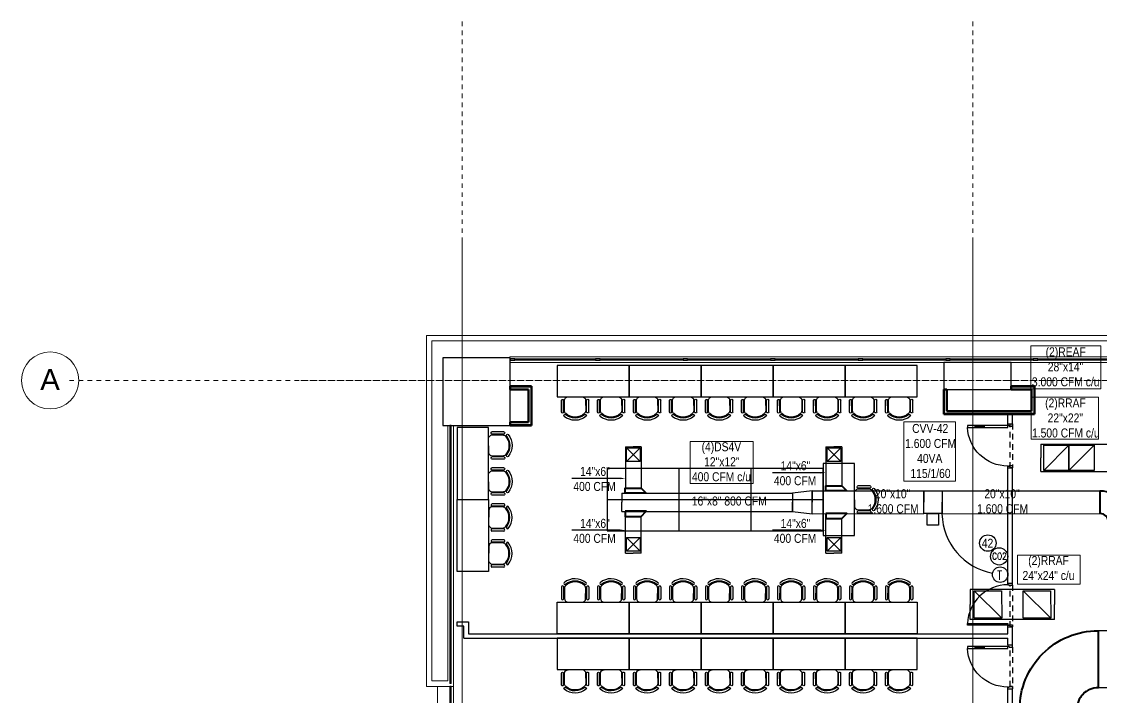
# Model space of a CAD drawing. Header units: inches. Extents: x -3 to 209, y -384 to 20.
# Drawn here: x 117.36 to 141.36, y -80.54 to -65.51 of the extents above; entities that cross this region are included whole.
import ezdxf
from ezdxf import colors
from ezdxf.entities.mleader import LeaderData, LeaderLine
from ezdxf.math import Vec2, Vec3

# ---------------------------------------------------------------- set-up
doc = ezdxf.new("R2010")
doc.units = ezdxf.units.IN
doc.header["$MEASUREMENT"] = 0
for name, pattern in [('Grid Line', [0.022225, 0.0127, -0.003175, 0.003175, -0.003175]), ('Grid Line 1_2_', [0.022225, 0.0127, -0.003175, 0.003175, -0.003175]), ('Hidden', [7.1438, 4.7625, -2.3813]), ('HIDDEN2', [0.1875, 0.125, -0.0625])]:
    doc.linetypes.add(name, pattern=pattern)
for name, color, linetype, lineweight in [('A-GLAZ-CURT', 253, 'Continuous', 9), ('A-GLAZ-CWMG', 253, 'Continuous', 9), ('A-WALL-PATT', 253, 'Continuous', 50), ('HVAC -Textos Equipos', 2, 'Continuous', 9), ('HVAC -Textos Rejillas', 2, 'Continuous', 9), ('HVAC -Textos Suministro', 7, 'Continuous', 9), ('HVAC Suministro', 5, 'Continuous', 40), ('S-COLS', 6, 'Continuous', 13), ('S-GRID', 253, 'Continuous', 9), ('S-GRID-IDEN', 253, 'Continuous', 9), ('TUBO HVAC', 1, 'Continuous', 30)]:
    doc.layers.add(name, color=color, linetype=linetype, lineweight=lineweight)
for name, color, linetype in [('A-WALL', 253, 'Continuous'), ('BASE PLAN$0$NBS-HEAVY', 253, 'Continuous'), ('BASE PLAN$0$NDS-DOORS', 253, 'Continuous'), ('hidden line ko ito', 253, 'Continuous'), ('HVAC TEXTO CVV', 2, 'Continuous'), ('HVAC-Accesorios', 1, 'Continuous'), ('HVAC-Equipos', 3, 'Continuous'), ('HVAC-Rejillas', 2, 'HIDDEN2'), ('HVAC-Retorno', 20, 'Continuous'), ('HVAC-Suministro', 170, 'Continuous'), ('NFF-FURN', 253, 'Continuous'), ('NFF-LIGHT', 253, 'Continuous')]:
    doc.layers.add(name, color=color, linetype=linetype)
doc.styles.add('Arial', font='arial.ttf', dxfattribs={"height": 0.225})
doc.styles.add('Arial Narrow', font='ARIALN.TTF', dxfattribs={"height": 0.00295})
doc.styles.add('ROMANS', font='romans.shx', dxfattribs={"width": 0.8})
doc.styles.get("Standard").update_dxf_attribs({"font": 'arial.ttf'})

# ---------------------------------------------------------------- blocks, each defined once
blk = doc.blocks.new('Termostato 1')
at = {"linetype": 'ByBlock', "lineweight": -2}
blk.add_circle((725.333, -473.718), 0.172, dxfattribs=at)
at = {"linetype": 'ByBlock', "lineweight": -2, "insert": (725.414, -473.651, -2.384), "char_height": 0.2, "width": 2.87595, "attachment_point": 1, "rotation": 270, "style": 'ROMANS'}
blk.add_mtext('T', dxfattribs=at)
blk = doc.blocks.new('ds')
at = {"linetype": 'ByBlock', "lineweight": -2}
for p, q in [((-0.0127, -0.0127), (0.0127, 0.0127)), ((-0.0127, 0.0127), (0.0127, -0.0127)), ((-0.0127, -0.0127), (-0.0127, 0.0127)), ((-0.0127, 0.0127), (0.0127, 0.0127)), ((0.0127, 0.0127), (0.0127, -0.0127)), ((0.0127, -0.0127), (-0.0127, -0.0127))]:
    blk.add_line(p, q, dxfattribs=at)
blk = doc.blocks.new('rr')
at = {"linetype": 'ByBlock', "lineweight": -2}
for p, q in [((-0.0127, -0.0127), (0.0127, 0.0127)), ((-0.0127, -0.0127), (-0.0127, 0.0127)), ((-0.0127, 0.0127), (0.0127, 0.0127)), ((0.0127, 0.0127), (0.0127, -0.0127)), ((0.0127, -0.0127), (-0.0127, -0.0127))]:
    blk.add_line(p, q, dxfattribs=at)
blk = doc.blocks.new('CO2')
at = {"linetype": 'ByBlock', "lineweight": -2}
blk.add_circle((-74869.314, 50750.37), 0.191, dxfattribs=at)
at = {"linetype": 'ByBlock', "lineweight": -2, "insert": (-74869.469, 50750.451, -2.384), "char_height": 0.15, "width": 2.87595, "attachment_point": 1, "rotation": 0, "style": 'ROMANS'}
blk.add_mtext('CO2', dxfattribs=at)
blk = doc.blocks.new('*U61')
blk.add_lwpolyline([(-0.182, -0.057), (-0.182, 0), (0, 0), (0.057, -0.057), (-0.182, -0.057)])
blk = doc.blocks.new('A$C3D314434')
at = {"layer": 'hidden line ko ito', "linetype": 'ByBlock', "lineweight": -2}
for p, q in [((-304, 208), (-305, -61)), ((-254, 211), (-255, -65)), ((-234, 177), (-235, -54)), ((235, -56), (236, 176)), ((256, 209), (255, -67)), ((306, 205), (305, -64)), ((-156, -134), (154, -136))]:
    blk.add_line(p, q, dxfattribs=at)
for centre, radius, start, end in [((-223, 284), 25.8, 144.9256, 291.0949), ((0, 0), 386, 50.3827, 129.1845), ((0, 0), 336, 50.2105, 129.3568), ((0, 0), 315, 48.506, 131.0612), ((225, 283), 25.8, 248.4723, 34.6416), ((-279, 198), 27.4, 27.5656, 159.5515), ((-154, 177), 80, 131.0612, 179.7836), ((156, 176), 80, 359.7836, 48.506), ((280, 196), 27.4, 20.0157, 152.0016), ((-279, -52), 27.4, 200.0157, 332.0016), ((-155, -54), 80, 179.7836, 269.7836), ((155, -56), 80, 269.7836, 359.7836), ((279, -54), 27.4, 207.5656, 339.5515)]:
    blk.add_arc(centre, radius, start, end, dxfattribs=at)
blk = doc.blocks.new('tr-puk')
at = {"layer": 'NFF-FURN', "linetype": 'ByBlock', "lineweight": -2}
blk.add_lwpolyline([(512038, 335053), (512737, 335053), (512737, 333452), (512038, 333452)], close=True, dxfattribs=at)
at = {"layer": 'NFF-FURN', "linetype": 'ByBlock', "lineweight": -2, "rotation": 89.99999999999994}
for p in [(511902, 334652), (511902, 333852)]:
    blk.add_blockref('A$C3D314434', p, dxfattribs=at)
blk = doc.blocks.new('Grid - Grid Head - Circle-V14-COMUNICACIONES PISO 5 AVA')
at = {"layer": 'S-GRID-IDEN', "linetype": 'ByBlock', "lineweight": -2}
blk.add_circle((0, 0), 0.00635, dxfattribs=at)
blk = doc.blocks.new('BASE PLAN$0$zw$FEBB')
at = {"layer": 'BASE PLAN$0$NDS-DOORS', "linetype": 'ByBlock', "lineweight": -2}
for p, q in [((38, 1000), (78, 1000)), ((38, 825), (38, 1000)), ((78, 1000), (78, 825)), ((38, 825), (78, 825)), ((38, 825), (78, 825)), ((58, 625), (58, 825)), ((58, 625), (58, 825)), ((38, 100), (38, 625)), ((38, 625), (78, 625)), ((38, 625), (78, 625)), ((78, 625), (78, 100)), ((0, 100), (38, 100)), ((0, 100), (0, 0)), ((50, 0), (0, 0)), ((38, 100), (38, 70)), ((78, 100), (38, 100)), ((38, 70), (50, 70)), ((50, 70), (50, 0)), ((938, 70), (926, 70)), ((926, 70), (926, 0)), ((926, 0), (976, 0)), ((976, 100), (938, 100)), ((938, 100), (938, 70)), ((976, 100), (976, 0))]:
    blk.add_line(p, q, dxfattribs=at)
blk.add_lwpolyline([(38, 625), (38, 825), (78, 825), (78, 625)], close=True, dxfattribs=at)
for points in [[(78, 825), (38, 825)], [(38, 625), (78, 625)]]:
    blk.add_lwpolyline(points, dxfattribs=at)
blk.add_arc((38, 100), 900, 0, 87.4527, dxfattribs=at)

msp = doc.modelspace()

# ---------------------------------------------------------------- linework, layer by layer
at = {"layer": 'A-GLAZ-CURT', "lineweight": 18}
for p, q in [((130.116, -73.018), (128.32, -73.018)), ((128.32, -73.018), (128.32, -73.043)), ((128.32, -73.043), (130.116, -73.043)), ((130.116, -73.043), (130.116, -73.018)), ((132.061, -73.018), (130.216, -73.018)), ((130.216, -73.018), (130.216, -73.043)), ((130.216, -73.043), (132.061, -73.043)), ((132.061, -73.043), (132.061, -73.018)), ((134.007, -73.018), (132.161, -73.018)), ((132.161, -73.018), (132.161, -73.043)), ((132.161, -73.043), (134.007, -73.043)), ((134.007, -73.043), (134.007, -73.018)), ((135.953, -73.018), (134.107, -73.018)), ((134.107, -73.018), (134.107, -73.043)), ((134.107, -73.043), (135.953, -73.043)), ((135.953, -73.043), (135.953, -73.018)), ((137.899, -73.018), (136.053, -73.018)), ((136.053, -73.018), (136.053, -73.043)), ((136.053, -73.043), (137.899, -73.043)), ((137.899, -73.043), (137.899, -73.018)), ((139.844, -73.018), (137.999, -73.018)), ((137.999, -73.018), (137.999, -73.043)), ((137.999, -73.043), (139.844, -73.043)), ((139.844, -73.043), (139.844, -73.018)), ((141.79, -73.018), (139.944, -73.018)), ((139.944, -73.018), (139.944, -73.043)), ((139.944, -73.043), (141.79, -73.043)), ((126.883, -74.591), (126.883, -75.891)), ((126.908, -74.591), (126.883, -74.591)), ((126.908, -75.891), (126.908, -74.591)), ((126.883, -75.891), (126.908, -75.891)), ((126.883, -75.991), (126.883, -77.342)), ((126.908, -75.991), (126.883, -75.991)), ((126.908, -77.342), (126.908, -75.991)), ((126.883, -77.342), (126.908, -77.342)), ((126.883, -77.442), (126.883, -78.793)), ((126.908, -77.442), (126.883, -77.442)), ((126.908, -78.793), (126.908, -77.442)), ((126.883, -78.793), (126.908, -78.793)), ((126.883, -78.893), (126.883, -80.234)), ((126.908, -78.893), (126.883, -78.893)), ((126.908, -80.234), (126.908, -78.893)), ((126.883, -80.234), (126.908, -80.234)), ((126.883, -80.394), (126.883, -81.341)), ((126.908, -80.394), (126.883, -80.394)), ((126.908, -81.341), (126.908, -80.394))]:
    msp.add_line(p, q, dxfattribs=at)
at = {"layer": 'A-GLAZ-CWMG', "lineweight": 25}
for p, q in [((128.32, -73.015), (128.22, -73.015)), ((128.22, -73.015), (128.22, -73.045)), ((128.22, -73.045), (128.32, -73.045)), ((128.32, -73.045), (128.32, -73.015)), ((126.881, -74.491), (126.881, -74.591)), ((126.911, -74.491), (126.881, -74.491)), ((126.881, -74.591), (126.911, -74.591)), ((126.911, -74.591), (126.911, -74.491)), ((126.881, -80.294), (126.881, -80.394)), ((126.911, -80.294), (126.881, -80.294)), ((126.911, -80.394), (126.911, -80.294)), ((126.881, -80.394), (126.911, -80.394))]:
    msp.add_line(p, q, dxfattribs=at)
at = {"layer": 'A-GLAZ-CWMG'}
for p, q in [((130.116, -73.015), (128.32, -73.015)), ((130.116, -73.045), (128.32, -73.045)), ((132.061, -73.015), (130.216, -73.015)), ((132.061, -73.045), (130.216, -73.045)), ((134.007, -73.015), (132.161, -73.015)), ((134.007, -73.045), (132.161, -73.045)), ((135.953, -73.015), (134.107, -73.015)), ((135.953, -73.045), (134.107, -73.045)), ((137.899, -73.015), (136.053, -73.015)), ((137.899, -73.045), (136.053, -73.045)), ((139.844, -73.015), (137.999, -73.015)), ((139.844, -73.045), (137.999, -73.045)), ((141.79, -73.015), (139.944, -73.015)), ((141.79, -73.045), (139.944, -73.045)), ((126.881, -75.891), (126.881, -74.591)), ((126.911, -75.891), (126.911, -74.591)), ((126.881, -77.342), (126.881, -75.991)), ((126.911, -77.342), (126.911, -75.991)), ((126.881, -78.793), (126.881, -77.442)), ((126.911, -78.793), (126.911, -77.442)), ((126.881, -80.234), (126.881, -78.893)), ((126.911, -80.234), (126.911, -78.893)), ((126.883, -80.234), (126.881, -80.234)), ((126.911, -80.234), (126.908, -80.234)), ((126.881, -81.341), (126.881, -80.394)), ((126.911, -81.341), (126.911, -80.394))]:
    msp.add_line(p, q, dxfattribs=at)
at = {"layer": 'A-GLAZ-CWMG', "lineweight": 25, "extrusion": (0, 0, -1)}
for p, q in [((130.216, -73.015), (130.116, -73.015)), ((130.116, -73.015), (130.116, -73.045)), ((130.116, -73.045), (130.216, -73.045)), ((130.216, -73.045), (130.216, -73.015)), ((132.161, -73.015), (132.061, -73.015)), ((132.061, -73.015), (132.061, -73.045)), ((132.061, -73.045), (132.161, -73.045)), ((132.161, -73.045), (132.161, -73.015)), ((134.107, -73.015), (134.007, -73.015)), ((134.007, -73.015), (134.007, -73.045)), ((134.007, -73.045), (134.107, -73.045)), ((134.107, -73.045), (134.107, -73.015)), ((136.053, -73.015), (135.953, -73.015)), ((135.953, -73.015), (135.953, -73.045)), ((135.953, -73.045), (136.053, -73.045)), ((136.053, -73.045), (136.053, -73.015)), ((137.999, -73.015), (137.899, -73.015)), ((137.899, -73.015), (137.899, -73.045)), ((137.899, -73.045), (137.999, -73.045)), ((137.999, -73.045), (137.999, -73.015)), ((139.944, -73.015), (139.844, -73.015)), ((139.844, -73.015), (139.844, -73.045)), ((139.844, -73.045), (139.944, -73.045)), ((139.944, -73.045), (139.944, -73.015)), ((126.881, -75.891), (126.881, -75.991)), ((126.911, -75.891), (126.881, -75.891)), ((126.881, -75.991), (126.911, -75.991)), ((126.911, -75.991), (126.911, -75.891)), ((126.881, -77.342), (126.881, -77.442)), ((126.911, -77.342), (126.881, -77.342)), ((126.881, -77.442), (126.911, -77.442)), ((126.911, -77.442), (126.911, -77.342)), ((126.881, -78.793), (126.881, -78.893)), ((126.911, -78.793), (126.881, -78.793)), ((126.881, -78.893), (126.911, -78.893)), ((126.911, -78.893), (126.911, -78.793))]:
    msp.add_line(p, q, dxfattribs=at)
at = {"layer": 'A-WALL', "lineweight": 9}
for p, q in [((126.358, -72.492), (143.786, -72.492)), ((126.358, -72.492), (126.358, -72.612)), ((126.358, -80.294), (126.358, -72.612)), ((143.666, -72.612), (126.478, -72.612)), ((126.478, -72.612), (126.478, -80.174)), ((128.21, -72.97), (143.666, -72.97)), ((128.21, -72.991), (128.21, -72.97)), ((143.666, -73.09), (128.221, -73.09)), ((126.836, -80.174), (126.836, -74.491)), ((126.956, -74.491), (126.956, -80.174)), ((126.358, -80.294), (126.478, -80.294)), ((126.478, -80.174), (126.836, -80.174)), ((126.881, -80.294), (126.478, -80.294)), ((126.606, -82.491), (126.606, -80.294)), ((126.956, -80.294), (126.911, -80.294)), ((126.956, -80.294), (126.956, -80.174)), ((126.956, -80.294), (126.956, -82.491))]:
    msp.add_line(p, q, dxfattribs=at)
at = {"layer": 'A-WALL', "lineweight": 50}
for p, q in [((128.695, -73.621), (128.22, -73.621)), ((128.22, -73.621), (128.22, -73.691)), ((128.695, -73.641), (128.695, -73.621)), ((128.695, -73.691), (128.695, -73.641)), ((139.874, -73.621), (139.352, -73.621)), ((139.352, -73.621), (139.352, -73.691)), ((139.874, -73.641), (139.874, -73.621)), ((139.874, -73.691), (139.874, -73.641)), ((128.22, -73.691), (128.625, -73.691)), ((128.625, -73.691), (128.625, -74.421)), ((128.695, -74.491), (128.695, -73.691)), ((137.922, -73.691), (137.852, -73.691)), ((137.852, -73.691), (137.852, -74.172)), ((137.922, -74.172), (137.922, -73.691)), ((139.352, -73.691), (139.804, -73.691)), ((139.804, -73.691), (139.804, -74.172)), ((139.874, -74.242), (139.874, -73.691)), ((137.852, -74.172), (137.852, -74.222)), ((137.852, -74.222), (137.852, -74.242)), ((137.852, -74.242), (139.804, -74.242)), ((139.804, -74.172), (137.922, -74.172)), ((139.804, -74.242), (139.854, -74.242)), ((139.854, -74.242), (139.874, -74.242)), ((128.625, -74.421), (128.22, -74.421)), ((128.22, -74.421), (128.22, -74.491)), ((128.22, -74.491), (128.625, -74.491)), ((128.625, -74.491), (128.675, -74.491)), ((128.675, -74.491), (128.695, -74.491))]:
    msp.add_line(p, q, dxfattribs=at)
at = {"layer": 'A-WALL', "lineweight": 18}
for p, q in [((128.675, -73.641), (128.22, -73.641)), ((128.675, -73.641), (128.675, -73.691)), ((139.854, -73.641), (139.352, -73.641)), ((139.854, -73.641), (139.854, -73.691)), ((128.675, -74.471), (128.675, -73.691)), ((137.872, -73.691), (137.872, -74.172)), ((139.854, -74.222), (139.854, -73.691)), ((137.872, -74.222), (137.872, -74.172)), ((137.872, -74.222), (139.804, -74.222)), ((139.854, -74.222), (139.804, -74.222)), ((128.22, -74.471), (128.625, -74.471)), ((128.675, -74.471), (128.625, -74.471))]:
    msp.add_line(p, q, dxfattribs=at)
at = {"layer": 'A-WALL-PATT', "linetype": 'Continuous', "lineweight": 9}
for p, q in [((137.858, -74.005), (137.852, -73.994)), ((138.193, -74.236), (138.19, -74.242))]:
    msp.add_line(p, q, dxfattribs=at)
at = {"layer": 'BASE PLAN$0$NBS-HEAVY'}
for p, q in [((139.28, -74.496), (139.28, -74.242)), ((139.38, -74.508), (139.38, -74.242)), ((139.28, -74.458), (139.38, -74.458)), ((139.28, -78.035), (139.28, -75.434)), ((139.28, -75.434), (139.38, -75.434)), ((139.38, -78.047), (139.38, -75.434)), ((139.28, -77.997), (139.38, -77.997)), ((139.28, -79.123), (139.28, -78.895)), ((139.38, -79.373), (139.38, -78.923)), ((127.29, -79.123), (139.28, -79.123)), ((139.28, -78.973), (139.38, -78.973)), ((127.19, -79.223), (139.28, -79.223)), ((139.28, -79.373), (139.28, -79.223)), ((139.28, -79.373), (139.38, -79.373)), ((139.28, -84.065), (139.28, -80.349)), ((139.28, -80.349), (139.38, -80.349)), ((139.38, -84.065), (139.38, -80.349))]:
    msp.add_line(p, q, dxfattribs=at)
for points in [[(127.19, -79.223), (127.19, -78.959), (127.04, -78.959), (127.04, -78.859), (127.29, -78.859), (127.29, -79.123)], [(127.29, -78.859), (127.29, -78.959)]]:
    msp.add_lwpolyline(points, dxfattribs=at)
at = {"layer": 'HVAC -Textos Equipos', "color": 1}
msp.add_lwpolyline([(138.115, -75.731), (136.964, -75.731), (136.964, -74.413), (138.115, -74.413)], close=True, dxfattribs=at)
at = {"layer": 'HVAC -Textos Rejillas'}
for points in [[(141.341, -73.677), (139.788, -73.677), (139.788, -72.724), (141.341, -72.724)], [(141.295, -74.795), (139.793, -74.795), (139.793, -73.865), (141.295, -73.865)], [(140.884, -78.025), (139.489, -78.025), (139.489, -77.379), (140.884, -77.379)]]:
    msp.add_lwpolyline(points, close=True, dxfattribs=at)
at = {"layer": 'HVAC -Textos Suministro'}
msp.add_lwpolyline([(133.618, -75.784), (132.222, -75.784), (132.222, -74.85), (133.618, -74.85)], close=True, dxfattribs=at)
at = {"layer": 'HVAC Suministro'}
for points in [[(141.328, -76.454), (141.328, -75.946, -0.414214), (142.026, -76.645), (141.518, -76.645, 0.414214)], [(140.81, -80.803), (139.54, -80.803, -0.414214), (141.286, -79.057), (141.286, -80.326, 0.414214)]]:
    msp.add_lwpolyline(points, format="xyb", close=True, dxfattribs=at)
at = {"layer": 'HVAC-Accesorios', "color": 1, "linetype": 'Hidden'}
msp.add_arc((139.191, -76.424), 1.377, 181.5529, 259.4157, dxfattribs=at)
at = {"layer": 'HVAC-Equipos'}
for points in [[(137.408, -75.946), (137.815, -75.946), (137.815, -76.454), (137.408, -76.454)], [(137.483, -76.454), (137.737, -76.454), (137.737, -76.708), (137.483, -76.708)]]:
    msp.add_lwpolyline(points, close=True, dxfattribs=at)
at = {"layer": 'HVAC-Rejillas'}
for points in [[(139.328, -74.458), (139.378, -74.458), (139.378, -75.434), (139.328, -75.434)], [(139.328, -78.047), (139.378, -78.047), (139.378, -78.973), (139.328, -78.973)], [(139.329, -79.423), (139.379, -79.423), (139.379, -80.299), (139.329, -80.299)]]:
    msp.add_lwpolyline(points, close=True, dxfattribs=at)
at = {"layer": 'HVAC-Retorno'}
for p, q in [((140.012, -74.911), (148.001, -74.91)), ((140.012, -74.911), (140.012, -75.215)), ((140.012, -75.52), (140.012, -75.215)), ((140.012, -75.52), (148.001, -75.52)), ((140.312, -78.142), (138.442, -78.144)), ((138.442, -78.144), (138.443, -78.476)), ((140.312, -78.142), (140.313, -78.474)), ((138.443, -78.808), (138.443, -78.476)), ((140.313, -78.806), (140.313, -78.474)), ((140.313, -78.806), (138.443, -78.808))]:
    msp.add_line(p, q, dxfattribs=at)
at = {"layer": 'HVAC-Suministro'}
for p, q in [((130.778, -74.967), (130.955, -74.967)), ((130.778, -74.967), (130.778, -75.887)), ((131.133, -74.967), (130.955, -74.967)), ((131.133, -74.967), (131.133, -75.887)), ((135.234, -74.967), (135.412, -74.967)), ((135.234, -74.967), (135.234, -75.836)), ((135.59, -74.967), (135.412, -74.967)), ((135.59, -74.967), (135.59, -75.836)), ((130.698, -75.997), (130.698, -76.201)), ((130.698, -75.997), (134.496, -75.997)), ((130.778, -75.887), (130.955, -75.887)), ((131.133, -75.887), (130.955, -75.887)), ((134.496, -75.997), (134.496, -76.2)), ((134.929, -75.947), (137.408, -75.946)), ((134.929, -75.947), (134.929, -76.201)), ((135.234, -75.836), (135.412, -75.836)), ((135.59, -75.836), (135.412, -75.836)), ((137.408, -75.946), (137.408, -76.2)), ((137.815, -75.947), (141.328, -75.946)), ((137.815, -75.947), (137.815, -76.201)), ((141.328, -75.946), (141.328, -76.2)), ((130.698, -76.404), (130.698, -76.201)), ((134.496, -76.403), (134.496, -76.2)), ((134.929, -76.455), (134.929, -76.201)), ((137.408, -76.454), (137.408, -76.2)), ((137.815, -76.455), (137.815, -76.201)), ((141.328, -76.454), (141.328, -76.2)), ((130.698, -76.404), (134.496, -76.403)), ((130.778, -77.334), (130.778, -76.514)), ((130.778, -76.514), (130.955, -76.514)), ((131.133, -76.514), (130.955, -76.514)), ((131.133, -77.334), (131.133, -76.514)), ((134.929, -76.455), (137.408, -76.454)), ((137.815, -76.455), (141.328, -76.454)), ((135.234, -77.334), (135.234, -76.565)), ((135.234, -76.565), (135.412, -76.565)), ((135.59, -76.565), (135.412, -76.565)), ((135.59, -77.334), (135.59, -76.565)), ((130.778, -77.334), (130.955, -77.334)), ((131.133, -77.334), (130.955, -77.334)), ((135.234, -77.334), (135.412, -77.334)), ((135.59, -77.334), (135.412, -77.334)), ((143.344, -79.056), (141.286, -79.057)), ((141.286, -79.057), (141.286, -79.692)), ((141.286, -80.327), (141.286, -79.692)), ((143.345, -80.326), (141.286, -80.327))]:
    msp.add_line(p, q, dxfattribs=at)
msp.add_lwpolyline([(134.929, -75.947), (134.496, -75.997), (134.496, -76.403), (134.929, -76.455)], close=True, dxfattribs=at)
at = {"layer": 'NFF-FURN'}
for points in [[(135.175, -76.94), (135.874, -76.94), (135.874, -75.34), (135.175, -75.34), (135.175, -76.94)], [(130.374, -75.44), (130.374, -76.839), (135.175, -76.839)], [(130.374, -75.44), (135.175, -75.44)], [(131.974, -76.839), (131.974, -75.44)], [(133.574, -76.839), (133.574, -75.44)], [(135.175, -76.839), (135.175, -75.44)], [(130.374, -76.14), (135.175, -76.14)]]:
    msp.add_lwpolyline(points, dxfattribs=at)
at = {"layer": 'S-COLS', "lineweight": 25}
for p, q in [((128.221, -72.991), (126.721, -72.991)), ((126.721, -72.991), (126.721, -74.491)), ((128.221, -74.491), (128.221, -72.991)), ((139.353, -73.091), (137.853, -73.091)), ((137.853, -73.091), (137.853, -73.691)), ((139.353, -73.691), (139.353, -73.091)), ((137.853, -73.691), (139.353, -73.691)), ((126.721, -74.491), (128.221, -74.491))]:
    msp.add_line(p, q, dxfattribs=at)
at = {"layer": 'S-GRID', "linetype": 'Grid Line 1_2_'}
for p, q in [((127.153, -65.513), (127.153, -119.259)), ((127.153, -65.513), (127.153, -119.259)), ((138.501, -65.513), (138.501, -119.259)), ((138.501, -65.513), (138.501, -119.259)), ((118.631, -73.491), (201.813, -73.491)), ((118.631, -73.491), (201.813, -73.491))]:
    msp.add_line(p, q, dxfattribs=at)
at = {"layer": 'S-GRID', "linetype": 'Grid Line'}
for p, q in [((127.153, -70.408), (127.153, -112.801)), ((138.501, -70.408), (138.501, -112.801)), ((117.624, -73.491), (202.77, -73.491)), ((123.567, -73.491), (190.878, -73.491))]:
    msp.add_line(p, q, dxfattribs=at)
at = {"layer": 'TUBO HVAC'}
msp.add_circle((138.834, -77.109), 0.183, dxfattribs=at)

# ---------------------------------------------------------------- block references
at = {"layer": 'BASE PLAN$0$NDS-DOORS', "rotation": 90}
for p, xscale, yscale, zscale in [((139.38, -74.458), -0.0009999999999852304, 0.0009999999999852304, 0.0009999999999852297), ((139.38, -78.973), 0.0009999999999852306, 0.0009999999999852306, 0.0009999999999852306), ((139.38, -79.373), -0.0009999999999852304, 0.0009999999999852304, 0.0009999999999852297)]:
    msp.add_blockref('BASE PLAN$0$zw$FEBB', p, dxfattribs=dict(at, xscale=xscale, yscale=yscale, zscale=zscale))
at = {"layer": 'HVAC Suministro', "xscale": 1.953866694221574, "yscale": 1.953866694221574, "zscale": 1.953866694221574}
for p in [(131.133, -75.887), (135.59, -75.836)]:
    msp.add_blockref('*U61', p, dxfattribs=at)
at = {"layer": 'HVAC Suministro', "xscale": -1.953866694221574, "yscale": 1.953866694221574, "zscale": 1.953866694221574, "rotation": 180}
for p in [(131.133, -76.514), (135.59, -76.565)]:
    msp.add_blockref('*U61', p, dxfattribs=at)
at = {"layer": 'HVAC-Equipos'}
msp.add_blockref('CO2', (75008.398, -50827.775), dxfattribs=at)
at = {"layer": 'HVAC-Equipos', "rotation": 90.00000000172517}
msp.add_blockref('Termostato 1', (-334.611, -803.143), dxfattribs=at)
at = {"layer": 'HVAC-Rejillas', "zscale": 12}
for name, p, xscale, yscale, rotation in [('ds', (130.955, -75.145), 12, 12, 180), ('ds', (135.412, -75.145), 12, 12, 180), ('ds', (130.955, -77.134), 12, 12, 180), ('ds', (135.412, -77.134), 12, 12, 180), ('rr', (138.836, -78.475), 24, 24, 270.0385137003066), ('rr', (139.925, -78.474), 24, 24, 270.0385137003066)]:
    msp.add_blockref(name, p, dxfattribs=dict(at, xscale=xscale, yscale=yscale, rotation=rotation))
at = {"layer": 'HVAC-Rejillas', "xscale": 22, "yscale": 22, "zscale": 12}
for p in [(140.355, -75.212), (140.914, -75.212)]:
    msp.add_blockref('rr', p, dxfattribs=at)
at = {"layer": 'NFF-FURN', "yscale": 0.0009999999999852297, "zscale": 0.0009999999999852297}
for p, xscale, rotation in [((-204.191, -585.894), -0.0009999999999852297, 270), ((-202.591, -585.894), -0.0009999999999852297, 270), ((-200.991, -585.894), -0.0009999999999852297, 270), ((-199.39, -585.894), -0.0009999999999852297, 270), ((-197.79, -585.894), -0.0009999999999852297, 270), ((639.778, 257.313), 0.0009999999999852297, 180), ((-204.191, 433.614), 0.0009999999999852297, 270), ((-202.591, 433.614), 0.0009999999999852297, 270), ((-200.991, 433.614), 0.0009999999999852297, 270), ((-199.39, 433.614), 0.0009999999999852297, 270), ((-197.79, 433.614), 0.0009999999999852297, 270), ((-204.191, -591.961), -0.0009999999999852297, 270), ((-202.591, -591.961), -0.0009999999999852297, 270), ((-200.991, -591.961), -0.0009999999999852297, 270), ((-199.39, -591.961), -0.0009999999999852297, 270), ((-197.79, -591.961), -0.0009999999999852297, 270)]:
    msp.add_blockref('tr-puk', p, dxfattribs=dict(at, xscale=xscale, rotation=rotation))
at = {"layer": 'NFF-FURN', "xscale": -0.0009999999999852297, "yscale": 0.0009999999999852297, "zscale": 0.0009999999999852297}
msp.add_blockref('tr-puk', (639.778, -409.592), dxfattribs=at)
at = {"layer": 'NFF-LIGHT', "xscale": -0.0009999999999852297, "yscale": 0.0009999999999852297, "zscale": 0.0009999999999852297, "rotation": 270}
msp.add_blockref('A$C3D314434', (136.01, -76.14), dxfattribs=at)

# ---------------------------------------------------------------- texts
at = {"layer": 'HVAC -Textos Equipos', "color": 1, "insert": (136.724, -74.46), "char_height": 0.2, "width": 1.6348, "attachment_point": 1, "style": 'Arial Narrow'}
msp.add_mtext('\\pi0.42791;CVV-42\\P\\pi0.27163;1.600 CFM\\P\\pi0.53821;40VA\\P\\pi0.38937;115/1/60', dxfattribs=at)
at = {"layer": 'HVAC -Textos Rejillas', "char_height": 0.2, "width": 1.6348, "attachment_point": 1, "style": 'Arial Narrow'}
for s, insert in [('\\pi0.38391;(2)REAF\\P\\pi0.43255;28"x14"\\P\\pi0.078998;3.000 CFM c/u', (139.734, -72.756)), ('\\pi0.37763;(2)RRAF\\P\\pi0.43255;22"x22"\\P\\pi0.086706;1.500 CFM c/u', (139.729, -73.893)), ('\\pi0.37763;(2)RRAF\\P\\pi0.25083;24"x24" c/u', (139.353, -77.396))]:
    msp.add_mtext(s, dxfattribs=dict(at, insert=insert))
at = {"layer": 'HVAC -Textos Suministro', "char_height": 0.2, "attachment_point": 1, "style": 'Arial Narrow'}
for s, insert, width in [('\\pi0.38596;(4)DS4V\\P\\pi0.44162;12"x12"\\P\\pi0.17129;400 CFM c/u', (132.087, -74.867), 1.6348), ('\\pi0.70163;14"x6" \\P\\pi0.55252;400 CFM', (133.527, -75.288), 2.02741), ('\\pi0.70163;14"x6" \\P\\pi0.55252;400 CFM', (129.07, -75.416), 2.02741), ('\\pi0.20938;20"x10" \\P\\pi0.048465;1.600 CFM', (136.114, -75.912), 1.18847), ('\\pi0.20938;20"x10" \\P\\pi0.048465;1.600 CFM', (138.546, -75.912), 1.18847), ('16"x8" 800 CFM', (132.255, -76.073), 2.02741), ('\\pi0.70163;14"x6" \\P\\pi0.55252;400 CFM', (129.07, -76.57), 2.02741), ('\\pi0.70163;14"x6" \\P\\pi0.55252;400 CFM', (133.527, -76.57), 2.02741)]:
    msp.add_mtext(s, dxfattribs=dict(at, insert=insert, width=width))
at = {"layer": 'HVAC TEXTO CVV', "color": 1, "insert": (138.002, -77.012), "char_height": 0.2, "width": 1.6348, "attachment_point": 1, "style": 'Arial Narrow'}
msp.add_mtext('\\pi0.69735;42', dxfattribs=at)

# ---------------------------------------------------------------- leaders
at = {"layer": 'HVAC -Textos Suministro'}
ml = msp.add_multileader_mtext('Standard', dxfattribs=at)
ml.set_content('', color=256)
ml.set_leader_properties()
ml.build(insert=Vec2(0, 0))
ml.multileader.update_dxf_attribs({"dogleg_length": 0.36, "arrow_head_size": 0.113})
ctx = ml.context
ctx.base_point, ctx.char_height, ctx.arrow_head_size, ctx.landing_gap_size, ctx.plane_origin, ctx.plane_x_axis, ctx.plane_y_axis = Vec3(134.049, -75.544), 0.113, 0.113, 0.0564, Vec3(129.752, -75.045), Vec3(-1, 0), Vec3(0, -1)
notes = []
notes.append((ctx, [(1, (1, 1, 0), (134.263, -75.544), (-1, 0), 0.214, [(0, [(135.234, -75.544)], 0, [])])]))
ctx.mtext.insert, ctx.mtext.text_direction, ctx.mtext.rotation, ctx.mtext.flow_direction = Vec3(133.992, -75.6), Vec3(-1, 0), 3.141593, 5
ml = msp.add_multileader_mtext('Standard', dxfattribs=at)
ml.set_content('', color=256)
ml.set_leader_properties()
ml.build(insert=Vec2(0, 0))
ml.multileader.update_dxf_attribs({"dogleg_length": 0.36, "arrow_head_size": 0.113})
ctx = ml.context
ctx.base_point, ctx.char_height, ctx.arrow_head_size, ctx.landing_gap_size, ctx.plane_origin, ctx.plane_x_axis, ctx.plane_y_axis = Vec3(129.592, -75.671), 0.113, 0.113, 0.0564, Vec3(125.295, -75.173), Vec3(-1, 0), Vec3(0, -1)
notes.append((ctx, [(1, (1, 1, 0), (129.806, -75.671), (-1, 0), 0.214, [(0, [(130.778, -75.671)], 0, [])])]))
ctx.mtext.insert, ctx.mtext.text_direction, ctx.mtext.rotation, ctx.mtext.flow_direction = Vec3(129.536, -75.728), Vec3(-1, 0), 3.141593, 5
ml = msp.add_multileader_mtext('Standard', dxfattribs=at)
ml.set_content('', color=256)
ml.set_leader_properties()
ml.build(insert=Vec2(0, 0))
ml.multileader.update_dxf_attribs({"dogleg_length": 0.36, "arrow_head_size": 0.113})
ctx = ml.context
ctx.base_point, ctx.char_height, ctx.arrow_head_size, ctx.landing_gap_size, ctx.plane_origin, ctx.plane_x_axis, ctx.plane_y_axis = Vec3(129.592, -76.825), 0.113, 0.113, 0.0564, Vec3(125.295, -76.327), Vec3(-1, 0), Vec3(0, -1)
notes.append((ctx, [(1, (1, 1, 0), (129.806, -76.825), (-1, 0), 0.214, [(0, [(130.778, -76.825)], 0, [])])]))
ctx.mtext.insert, ctx.mtext.text_direction, ctx.mtext.rotation, ctx.mtext.flow_direction = Vec3(129.536, -76.881), Vec3(-1, 0), 3.141593, 5
ml = msp.add_multileader_mtext('Standard', dxfattribs=at)
ml.set_content('', color=256)
ml.set_leader_properties()
ml.build(insert=Vec2(0, 0))
ml.multileader.update_dxf_attribs({"dogleg_length": 0.36, "arrow_head_size": 0.113})
ctx = ml.context
ctx.base_point, ctx.char_height, ctx.arrow_head_size, ctx.landing_gap_size, ctx.plane_origin, ctx.plane_x_axis, ctx.plane_y_axis = Vec3(134.049, -76.825), 0.113, 0.113, 0.0564, Vec3(129.752, -76.327), Vec3(-1, 0), Vec3(0, -1)
notes.append((ctx, [(1, (1, 1, 0), (134.263, -76.825), (-1, 0), 0.214, [(0, [(135.234, -76.825)], 0, [])])]))
ctx.mtext.insert, ctx.mtext.text_direction, ctx.mtext.rotation, ctx.mtext.flow_direction = Vec3(133.992, -76.881), Vec3(-1, 0), 3.141593, 5
for ctx, leaders in notes:
    for number, flags, end, landing, length, lines in leaders:
        leader = LeaderData()
        leader.index, (leader.has_last_leader_line, leader.has_dogleg_vector, leader.attachment_direction) = number, flags
        leader.last_leader_point, leader.dogleg_vector, leader.dogleg_length = Vec3(end), Vec3(landing), length
        for number, points, colour, breaks in lines:
            line = LeaderLine()
            line.index, line.vertices, line.color, line.breaks = number, Vec3.list(points), colors.encode_raw_color(colour), breaks
            leader.lines.append(line)
        ctx.leaders.append(leader)

# ---------------------------------------------------------------- next in the draw order: texts
at = {"layer": 'S-GRID-IDEN', "insert": (117.994, -73.238), "char_height": 0.468, "width": 0.52006, "attachment_point": 2, "line_spacing_factor": 0.938532, "style": 'Arial', "bg_fill": 3, "box_fill_scale": 1.25, "bg_fill_color": 0, "bg_fill_transparency": 0}
msp.add_mtext('A', dxfattribs=at)

# ---------------------------------------------------------------- next in the draw order: linework, layer by layer
at = {"layer": 'S-GRID-IDEN'}
msp.add_circle((117.996, -73.491), 0.635, dxfattribs=at)

# ---------------------------------------------------------------- next in the draw order: block references
at = {"lineweight": 5, "xscale": 99.99999999999993, "yscale": 99.99999999999993, "zscale": 99.99999999999993, "rotation": 270}
msp.add_blockref('Grid - Grid Head - Circle-V14-COMUNICACIONES PISO 5 AVA', (117.996, -73.491), dxfattribs=at)

# ---------------------------------------------------------------- next in the draw order: texts
at = {"layer": 'S-GRID-IDEN', "style": 'Arial'}
msp.add_text('A', height=0.468, dxfattribs=at).set_placement((117.775, -73.707))

doc.saveas('drawing.dxf')
